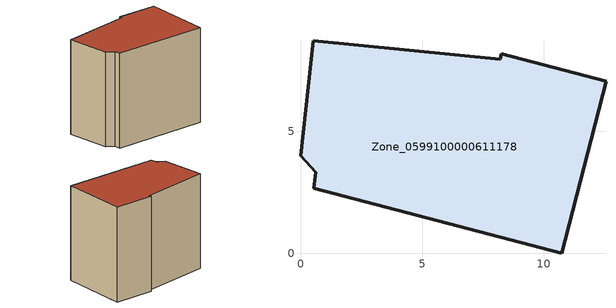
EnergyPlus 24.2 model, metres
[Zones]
Zone_0599100000611178
 floor ground (C_G): 8.24,8.2 12.55,7.07 10.73,0 0.55,2.67 0.62,3.32 0,4.01 0.53,8.72 8.21,7.97 z0
 wall outside (C_F): 12.55,7.07 8.24,8.2 8.21,7.97 0.53,8.72 0,4.01 0.62,3.32 0.55,2.67 10.73,0 12.55,7.07 z0:10.38
 roof outside (C_R): 8.21,7.97 0.53,8.72 0,4.01 0.62,3.32 0.55,2.67 10.73,0 12.55,7.07 8.24,8.2 z10.38
[BUILDING]
Pand.0599100000611178: North Axis=0; Terrain=City; Loads Convergence Tolerance Value=0.04; Temperature Convergence Tolerance Value=0.4; Solar Distribution=FullExterior; Maximum Number of Warmup Days=25; Minimum Number of Warmup Days=1
[Site:Location]
Rotterdam.The.Hague.AP_ZH_NLD Design_Conditions: Latitude=51.96; Longitude=4.45; Time Zone=1; Elevation=-4.5
[SITE:GROUNDTEMPERATURE:BUILDINGSURFACE]
18, 18, 18, 18, 18, 18, 18, 18, 18, 18, 18, 18
[MATERIAL] Thermal Absorptance=0.9; Solar Absorptance=0.7; Visible Absorptance=0.7
Name | Roughness | Thickness | Conductivity | Density | Specific Heat
G.TC.1946 | MediumSmooth | 0.15 | 1 | 540 | 1210
F.TC.1946 | Rough | 0.3 | 0.857143 | 1920 | 840
R.TC.1946 | MediumRough | 0.2 | 0.909091 | 1500 | 1000
[CONSTRUCTION]
C_G: G.TC.1946
C_F: F.TC.1946
C_R: R.TC.1946
[ZONE]
Zone_0599100000611178: Type=1; Multiplier=1; Ceiling Height=Autocalculate; Volume=Autocalculate; Floor Area=autocalculate; Part of Total Floor Area=Yes
[ZONEINFILTRATION:DESIGNFLOWRATE]
Infil_Zone_0599100000611178: Zone or ZoneList or Space or SpaceList=Zone_0599100000611178; Schedule=AlwaysOn; Design Flow Rate Calculation Method=Flow/Area; Flow Rate per Floor Area=0.003; Constant Term Coefficient=1; Temperature Term Coefficient=0; Velocity Term Coefficient=0; Velocity Squared Term Coefficient=0
[HVACTEMPLATE:ZONE:IDEALLOADSAIRSYSTEM]
Zone_0599100000611178: Maximum Heating Supply Air Temperature=50; Minimum Cooling Supply Air Temperature=13; Maximum Heating Supply Air Humidity Ratio=0.0156; Minimum Cooling Supply Air Humidity Ratio=0.0077; Heating Limit=NoLimit; Cooling Limit=NoLimit; Dehumidification Control Type=ConstantSensibleHeatRatio; Cooling Sensible Heat Ratio=0.7; Dehumidification Setpoint=60; Humidification Control Type=None; Humidification Setpoint=30; Outdoor Air Method=None; Outdoor Air Flow Rate per Person=0.00944; Outdoor Air Flow Rate per Zone Floor Area=0; Outdoor Air Flow Rate per Zone=0; Demand Controlled Ventilation Type=None; Outdoor Air Economizer Type=NoEconomizer; Heat Recovery Type=None; Sensible Heat Recovery Effectiveness=0.7; Latent Heat Recovery Effectiveness=0.65
[ZONECONTROL:THERMOSTAT]
ThermostatControl_Zone_0599100000611178: Zone or ZoneList=Zone_0599100000611178; Control Type Schedule=DualSetpointControlType; Control 1=Thermostat_Zone_0599100000611178; Temperature Difference Between Cutout And Setpoint=0
[THERMOSTATSETPOINT:DUALSETPOINT]
Thermostat_Zone_0599100000611178: Heating Setpoint Temperature Schedule=HeatingSetpoint_Zone_0599100000611178; Cooling Setpoint Temperature Schedule=CoolingSetpoint_Zone_0599100000611178
[SCHEDULE:COMPACT]
HeatingSetpoint_Zone_0599100000611178: Through: 12/31, For: AllDays, Until: 24:00, 21
CoolingSetpoint_Zone_0599100000611178: Through: 12/31, For: AllDays, Until: 24:00, 24
DualSetpointControlType: Through: 12/31, For: AllDays, Until: 24:00, 4
AlwaysOn: Through: 12/31, For: AllDays, Until: 24:00, 1
